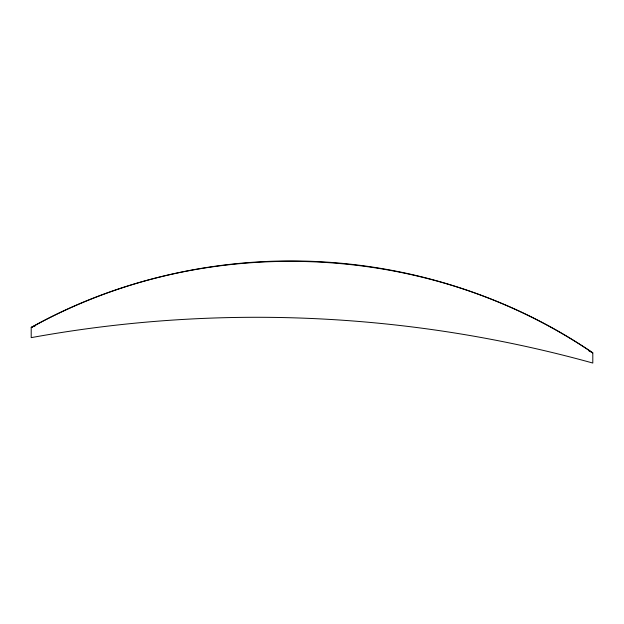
<?xml version="1.0" encoding="UTF-8"?>
<svg xmlns="http://www.w3.org/2000/svg" width="624" height="624" viewBox="0 0 624 624"><rect width="100%" height="100%" fill="white"/><g stroke="black" fill="none" stroke-linecap="round" stroke-linejoin="round"><path stroke-width="0.94" d="M35.607 325.627A653.601 653.601 0 0 0 31.2 327.467L31.2 337.639A1258.156 1258.156 0 0 1 592.8 363.043L592.8 352.88C429.468 240.926 203.978 230.724 31.2 327.467A518.692 493.639 2.6 0 1 592.8 352.88A653.601 653.601 0 0 0 588.58 350.649"/></g></svg>
